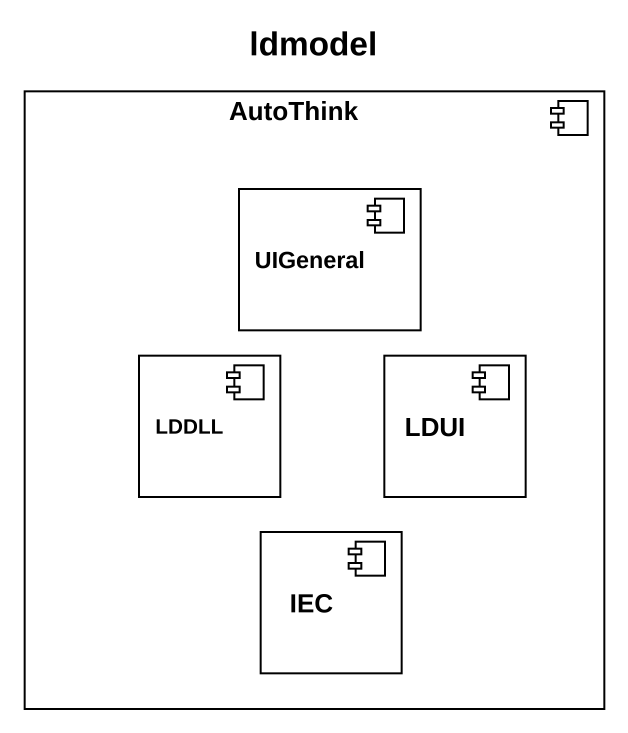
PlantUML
@startuml
title ldmodel
component AutoThink {
  component UIGeneral
  component LDDLL
  component LDUI
  component IEC
}
@enduml
